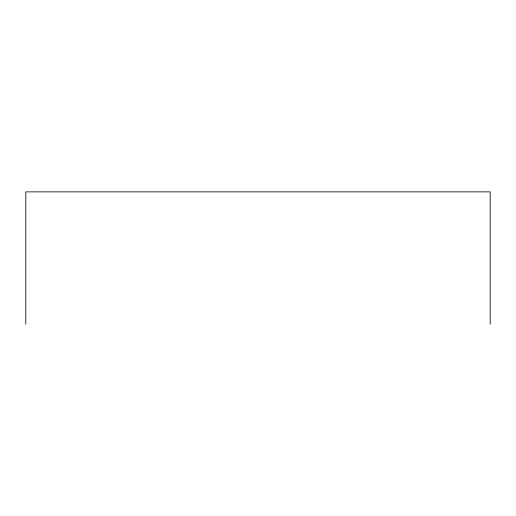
<?xml version="1.0" encoding="UTF-8"?>
<svg xmlns="http://www.w3.org/2000/svg" width="516" height="516" viewBox="0 0 516 516"><rect width="100%" height="100%" fill="white"/><g stroke="black" fill="none" stroke-linecap="round" stroke-linejoin="round"><path stroke-width="0.77" d="M490.2 324.132L490.2 191.868L25.8 191.868L25.8 324.132"/></g></svg>
